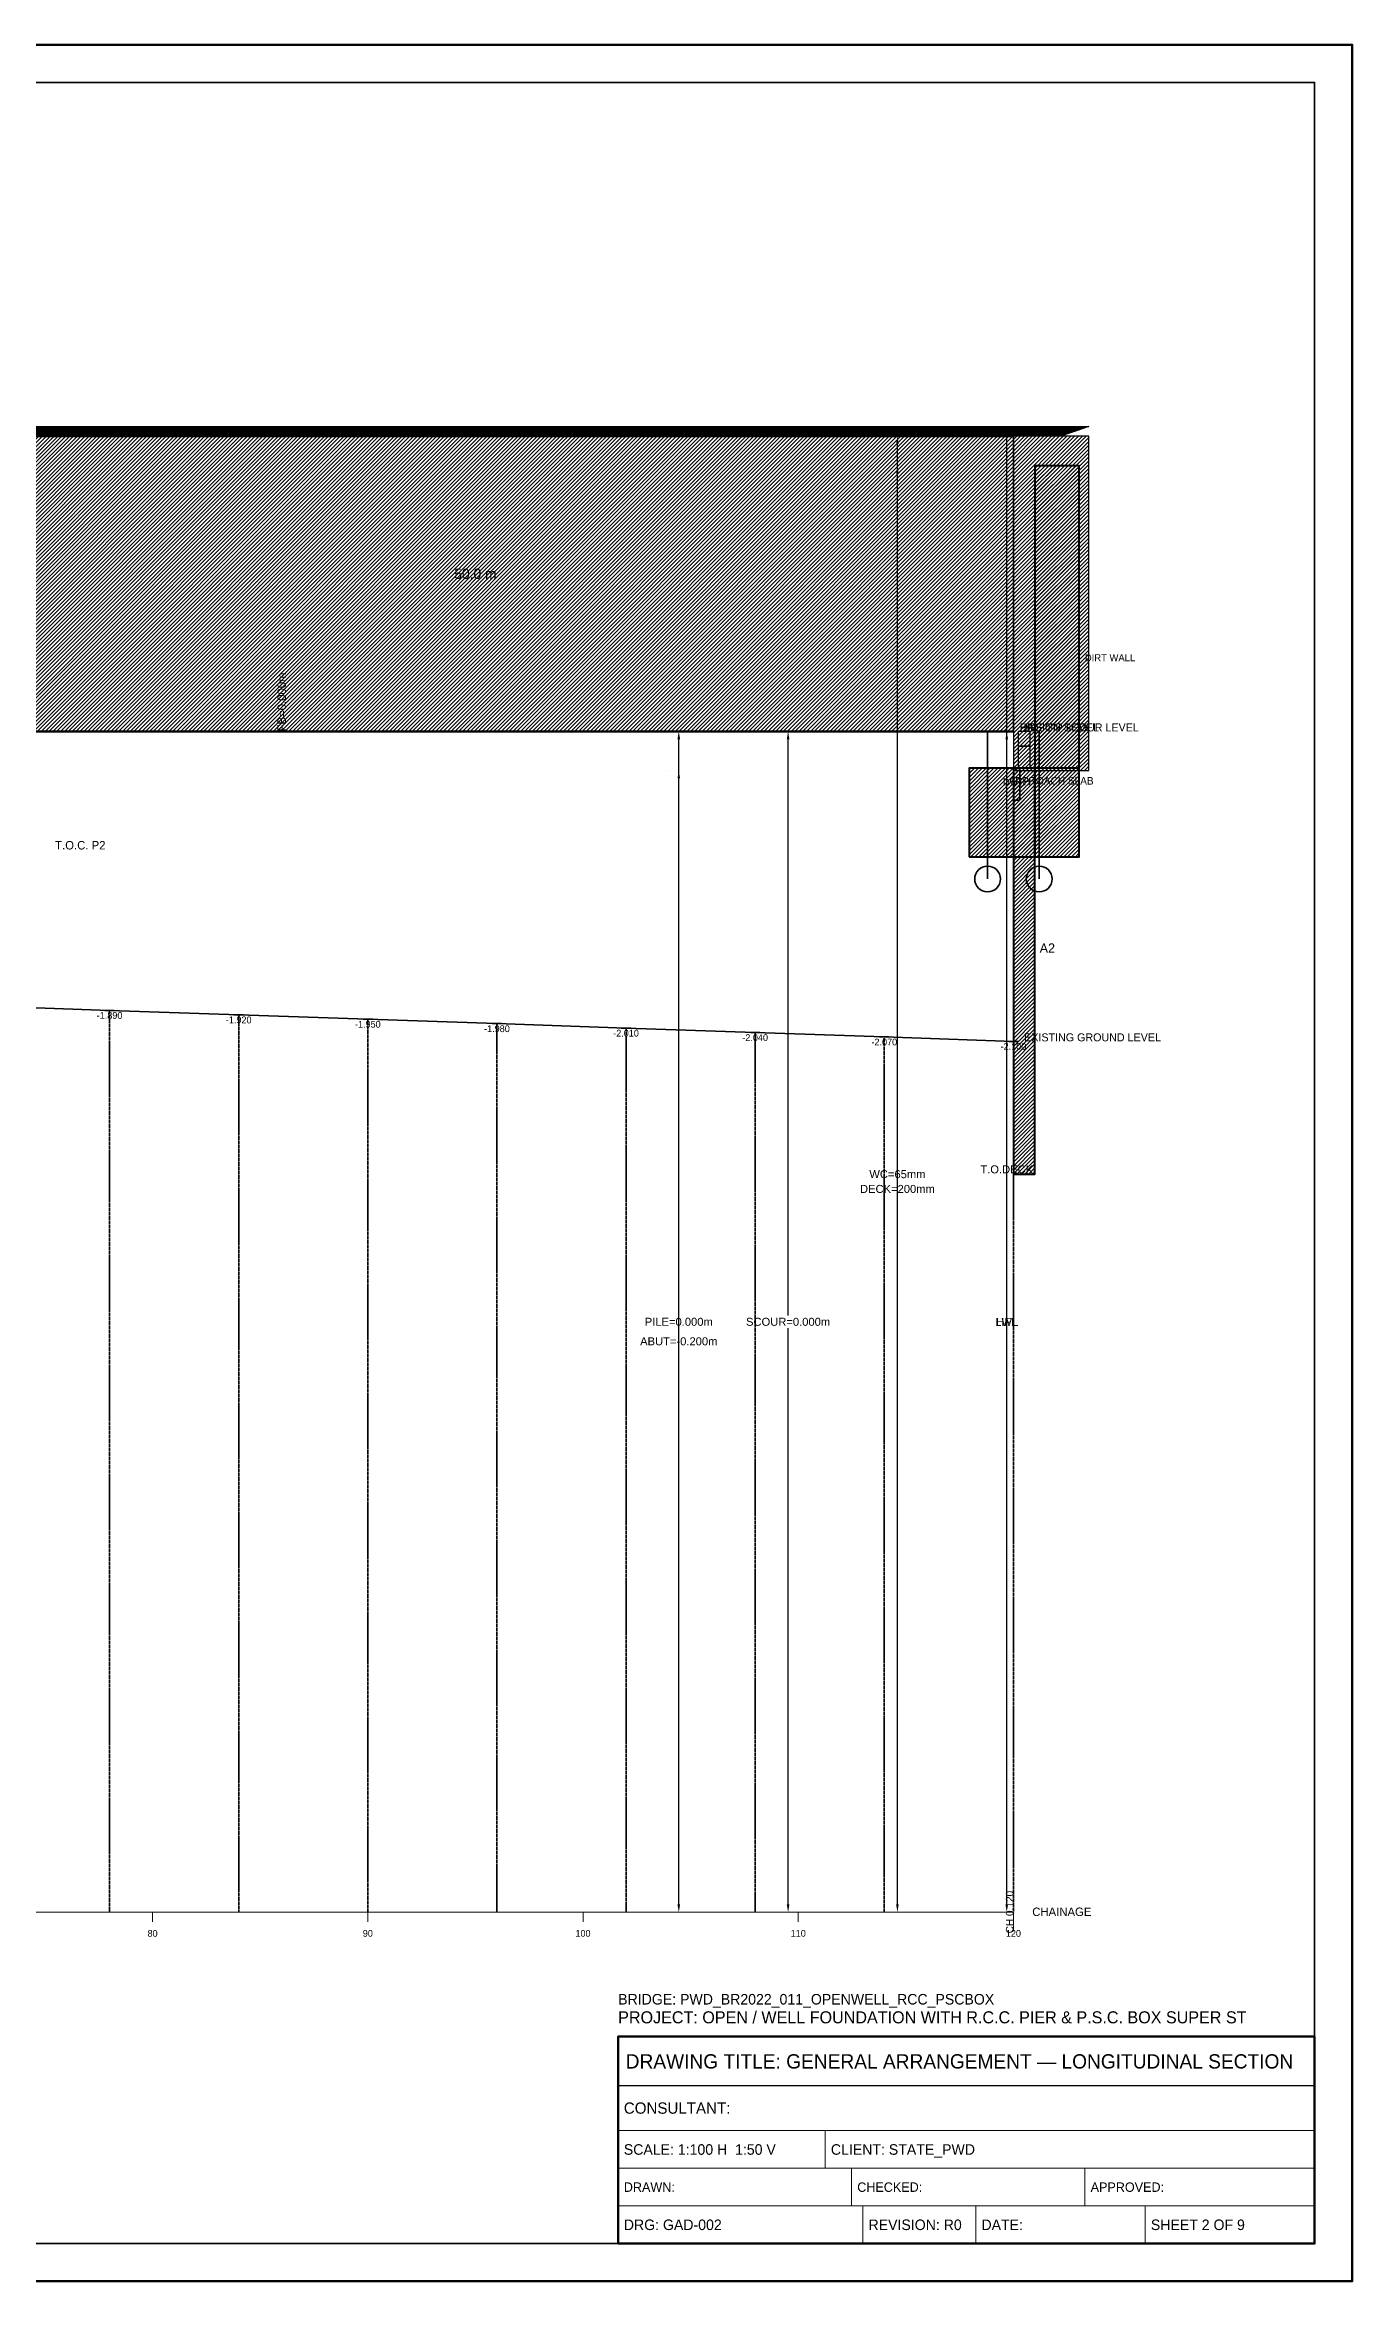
# Model space of a CAD drawing. Header units: metres. Extents: x 0 to 841, y 0 to 594.
# Drawn here: x 494 to 841, y 0 to 594 of the extents above; entities that cross this region are included whole.
import ezdxf
from ezdxf.enums import TextEntityAlignment as Align

# ---------------------------------------------------------------- set-up
doc = ezdxf.new("R2010")
doc.units = ezdxf.units.M
doc.linetypes.add('DASHED', pattern=[0.5, 0.375, -0.125])
doc.linetypes.add('DASHED2', pattern=[0.25, 0.1875, -0.0625])
for name, color, linetype, lineweight in [('ABUT-PROF', 4, 'Continuous', 50), ('BORDER-INNER', 7, 'Continuous', 35), ('BORDER-OUTER', 7, 'Continuous', 70), ('CIVIL-CHAINAGE', 7, 'Continuous', 18), ('CIVIL-GROUND', 3, 'Continuous', 35), ('CIVIL-HFL', 5, 'DASHED', 25), ('CIVIL-LWL', 4, 'DASHED', 18), ('CIVIL-ROAD', 7, 'Continuous', 25), ('CIVIL-SCOUR', 1, 'DASHED2', 18), ('DIM-CHAINAGE', 3, 'Continuous', 18), ('DIM-LINEAR', 3, 'Continuous', 18), ('FOUND-PILE', 4, 'Continuous', 35), ('STRUC-HATCHING', 8, 'Continuous', 18), ('SUB-ABUT', 3, 'Continuous', 35), ('SUB-BEARING', 5, 'Continuous', 25), ('SUB-DIRT-WALL', 3, 'Continuous', 35), ('SUPER-DECK', 2, 'Continuous', 50), ('SUPER-WEARING', 8, 'Continuous', 25), ('TEXT-GENERAL', 7, 'Continuous', 18), ('TEXT-HEADER', 7, 'Continuous', 25), ('TEXT-LEVEL', 5, 'Continuous', 18), ('TEXT-SPEC', 7, 'Continuous', 13), ('TEXT-TITLE', 7, 'Continuous', 25), ('TITLEBLK-BOX', 7, 'Continuous', 50), ('TITLEBLK-TEXT', 7, 'Continuous', 18)]:
    doc.layers.add(name, color=color, linetype=linetype, lineweight=lineweight)
doc.styles.add('BRIDGE_STD', font='Arial.ttf')
doc.dimstyles.new('pmb100', dxfattribs={"dimtxt": 2.5, "dimasz": 0.9375, "dimexe": 2.5, "dimexo": 2.5, "dimtad": 0, "dimtih": 1, "dimdec": 0, "dimtxsty": 'BRIDGE_STD', "dimcen": 2.5, "dimazin": 3, "dimtfac": 1, "dimtmove": 0, "dimatfit": 3})

msp = doc.modelspace()

# ---------------------------------------------------------------- hatches: boundary and pattern name
at = {"layer": 'STRUC-HATCHING'}
h = msp.add_hatch(dxfattribs=at)
h.set_pattern_fill('ANSI31', scale=0.2286614)
h.paths.add_polyline_path([(65.01, 411.63), (750.99, 411.63), (750.99, 490.04), (65.01, 490.04)])
h = msp.add_hatch(dxfattribs=at)
h.set_pattern_fill('ANSI31', scale=0.2286614)
h.paths.add_polyline_path([(750.99, 401.25), (771, 401.25), (771, 490.04), (750.99, 490.04)])
h = msp.add_hatch(dxfattribs=at)
h.set_pattern_fill('ANSI31', scale=0.2286614)
h.paths.add_polyline_path([(756.71, 378.31), (768.47, 378.31), (768.47, 482.2), (756.71, 482.2)])
h = msp.add_hatch(dxfattribs=at)
h.set_pattern_fill('ANSI31', scale=0.2286614)
h.paths.add_polyline_path([(739.23, 378.31), (768.47, 378.31), (768.47, 401.83), (739.23, 401.83)])
h = msp.add_hatch(dxfattribs=at)
h.set_pattern_fill('ANSI31', scale=0.2286614)
h.paths.add_polyline_path([(750.99, 294.02), (756.71, 294.02), (756.71, 401.83), (750.99, 401.83)])
at = {"layer": 'SUPER-WEARING'}
h = msp.add_hatch(dxfattribs=at)
h.set_pattern_fill('SOLID')
h.paths.add_polyline_path([(45, 492.59), (771, 492.59), (763.57, 490.04), (52.43, 490.04)])

# ---------------------------------------------------------------- linework, layer by layer
at = {"layer": 'ABUT-PROF', "lineweight": 35}
msp.add_lwpolyline([(750.99, 393.4), (752.71, 393.4), (752.71, 401.25), (750.99, 401.25), (750.99, 393.4)], dxfattribs=at)
at = {"layer": 'BORDER-INNER'}
msp.add_lwpolyline([(10, 10), (831, 10), (831, 584), (10, 584), (10, 10)], dxfattribs=at)
at = {"layer": 'BORDER-OUTER'}
msp.add_lwpolyline([(0, 0), (841, 0), (841, 594), (0, 594), (0, 0)], dxfattribs=at)
at = {"layer": 'CIVIL-CHAINAGE'}
for p, q in [((45, 98), (750.99, 98)), ((522.33, 98), (522.33, 95.5)), ((579.5, 98), (579.5, 95.5)), ((636.66, 98), (636.66, 95.5)), ((693.83, 98), (693.83, 95.5)), ((750.99, 98), (750.99, 95.5)), ((750.99, 96), (750.99, 93))]:
    msp.add_line(p, q, dxfattribs=at)
at = {"layer": 'CIVIL-GROUND', "color": 3}
for p, q in [((509.65, 337.54), (512.15, 337.54)), ((543.95, 336.36), (546.45, 336.36)), ((578.25, 335.19), (580.75, 335.19)), ((612.55, 334.01), (615.05, 334.01)), ((646.84, 332.83), (649.34, 332.83)), ((681.14, 331.66), (683.64, 331.66)), ((715.44, 330.48), (717.94, 330.48)), ((749.74, 329.31), (752.24, 329.31))]:
    msp.add_line(p, q, dxfattribs=at)
at = {"layer": 'CIVIL-GROUND', "color": 8, "linetype": 'DASHED2'}
for p, q in [((510.9, 337.54), (510.9, 98)), ((545.2, 336.36), (545.2, 98)), ((579.5, 335.19), (579.5, 98)), ((613.8, 334.01), (613.8, 98)), ((648.09, 332.83), (648.09, 98)), ((682.39, 331.66), (682.39, 98)), ((716.69, 330.48), (716.69, 98)), ((750.99, 329.31), (750.99, 98))]:
    msp.add_line(p, q, dxfattribs=at)
at = {"layer": 'CIVIL-GROUND', "color": 3}
msp.add_lwpolyline([(65.01, 352.83), (99.31, 351.65), (133.61, 350.48), (167.91, 349.3), (202.2, 348.12), (236.5, 346.95), (270.8, 345.77), (305.1, 344.6), (339.4, 343.42), (373.7, 342.24), (408, 341.07), (442.3, 339.89), (476.6, 338.71), (510.9, 337.54), (545.2, 336.36), (579.5, 335.19), (613.8, 334.01), (648.09, 332.83), (682.39, 331.66), (716.69, 330.48), (750.99, 329.31)], dxfattribs=at)
at = {"layer": 'CIVIL-HFL', "color": 5}
msp.add_line((45, 411.63), (750.99, 411.63), dxfattribs=at)
at = {"layer": 'CIVIL-LWL', "color": 4}
msp.add_line((45, 411.63), (750.99, 411.63), dxfattribs=at)
at = {"layer": 'CIVIL-ROAD', "lineweight": 25}
msp.add_lwpolyline([(750.99, 401.25), (771, 401.25), (771, 490.04), (750.99, 490.04), (750.99, 401.25)], dxfattribs=at)
at = {"layer": 'CIVIL-SCOUR', "color": 1}
msp.add_line((45, 411.63), (750.99, 411.63), dxfattribs=at)
at = {"layer": 'DIM-LINEAR'}
for p, q in [((545.2, 411.63), (556.63, 411.63)), ((545.2, 411.63), (556.63, 411.63)), ((554.83, 411.63), (558.43, 411.63)), ((554.83, 411.63), (558.43, 411.63))]:
    msp.add_line(p, q, dxfattribs=at)
at = {"layer": 'FOUND-PILE', "lineweight": 35}
for p, q in [((744.13, 372.43), (744.13, 411.63)), ((757.85, 372.43), (757.85, 411.63))]:
    msp.add_line(p, q, dxfattribs=at)
at = {"layer": 'FOUND-PILE'}
for centre in [(744.13, 372.43), (757.85, 372.43)]:
    msp.add_circle(centre, 3.43, dxfattribs=at)
at = {"layer": 'SUB-ABUT', "lineweight": 30}
msp.add_lwpolyline([(752.28, 401.83), (755.42, 401.83), (755.42, 407.71), (752.28, 407.71), (752.28, 401.83)], dxfattribs=at)
at = {"layer": 'SUB-ABUT', "lineweight": 40}
for points in [[(739.23, 378.31), (768.47, 378.31), (768.47, 401.83), (739.23, 401.83), (739.23, 378.31)], [(750.99, 294.02), (756.71, 294.02), (756.71, 401.83), (750.99, 401.83), (750.99, 294.02)]]:
    msp.add_lwpolyline(points, dxfattribs=at)
at = {"layer": 'SUB-BEARING', "lineweight": 30}
msp.add_lwpolyline([(752.28, 407.71), (755.42, 407.71), (755.42, 411.63), (752.28, 411.63), (752.28, 407.71)], dxfattribs=at)
at = {"layer": 'SUB-DIRT-WALL', "lineweight": 40}
msp.add_lwpolyline([(756.71, 378.31), (768.47, 378.31), (768.47, 482.2), (756.71, 482.2), (756.71, 378.31)], dxfattribs=at)
at = {"layer": 'SUPER-DECK'}
for p, q in [((65.01, 490.04), (750.99, 490.04)), ((65.01, 411.63), (750.99, 411.63))]:
    msp.add_line(p, q, dxfattribs=at)
at = {"layer": 'SUPER-DECK', "lineweight": 25}
msp.add_line((750.99, 411.63), (750.99, 490.04), dxfattribs=at)
at = {"layer": 'SUPER-WEARING', "lineweight": 25}
msp.add_lwpolyline([(45, 492.59), (771, 492.59), (763.57, 490.04), (52.43, 490.04), (45, 492.59)], dxfattribs=at)
at = {"layer": 'TITLEBLK-BOX', "lineweight": 50}
msp.add_lwpolyline([(646, 10), (831, 10), (831, 65), (646, 65), (646, 10)], dxfattribs=at)
at = {"layer": 'TITLEBLK-BOX', "lineweight": 30}
msp.add_lwpolyline([(646, 52), (831, 52), (831, 65), (646, 65), (646, 52)], dxfattribs=at)
at = {"layer": 'TITLEBLK-BOX', "lineweight": 18}
for points in [[(646, 40), (831, 40), (831, 52), (646, 52), (646, 40)], [(646, 30), (701, 30), (701, 40), (646, 40), (646, 30)], [(701, 30), (831, 30), (831, 40), (701, 40), (701, 30)], [(646, 20), (708, 20), (708, 30), (646, 30), (646, 20)], [(708, 20), (770, 20), (770, 30), (708, 30), (708, 20)], [(770, 20), (831, 20), (831, 30), (770, 30), (770, 20)], [(646, 10), (711, 10), (711, 20), (646, 20), (646, 10)], [(711, 10), (741, 10), (741, 20), (711, 20), (711, 10)], [(741, 10), (786, 10), (786, 20), (741, 20), (741, 10)], [(786, 10), (831, 10), (831, 20), (786, 20), (786, 10)]]:
    msp.add_lwpolyline(points, dxfattribs=at)

# ---------------------------------------------------------------- texts
at = {"layer": 'CIVIL-GROUND', "color": 3}
msp.add_text('EXISTING GROUND LEVEL', height=2.125, dxfattribs=at).set_placement((753.85, 329.31))
at = {"layer": 'CIVIL-HFL', "color": 5}
msp.add_text('HFL', height=2.125, dxfattribs=at).set_placement((752.71, 411.63))
at = {"layer": 'CIVIL-LWL', "color": 4}
msp.add_text('LWL', height=2.125, dxfattribs=at).set_placement((752.71, 411.63))
at = {"layer": 'CIVIL-SCOUR', "color": 1}
msp.add_text('DESIGN SCOUR LEVEL', height=2.125, dxfattribs=at).set_placement((752.71, 411.63))
at = {"layer": 'DIM-CHAINAGE'}
msp.add_text('CH 0.120', height=2, rotation=90, dxfattribs=at).set_placement((750.99, 92.4))
at = {"layer": 'DIM-LINEAR'}
msp.add_text('FB=0.000m', height=2.25, rotation=90, dxfattribs=at).set_placement((557.75, 411.63))
at = {"layer": 'TEXT-GENERAL'}
msp.add_text('50.0 m', height=2.75, dxfattribs=at).set_placement((608.08, 452.11), align=Align.CENTER)
for s, height, p in [('PILE TIP LEVEL', 2.125, (752.71, 411.63)), ('A2', 2.5, (757.96, 352.83))]:
    msp.add_text(s, height=height, dxfattribs=at).set_placement(p)
at = {"layer": 'TEXT-HEADER'}
msp.add_text('T.O.C. P2', height=2.25, dxfattribs=at).set_placement((496.45, 380.27))
at = {"layer": 'TEXT-LEVEL', "color": 8}
for s, p in [('-1.890', (510.9, 335.29)), ('-1.920', (545.2, 334.11)), ('-1.950', (579.5, 332.94)), ('-1.980', (613.8, 331.76)), ('-2.010', (648.09, 330.58)), ('-2.040', (682.39, 329.41)), ('-2.070', (716.69, 328.23)), ('-2.100', (750.99, 327.06))]:
    msp.add_text(s, height=1.8, dxfattribs=at).set_placement(p, align=Align.CENTER)
at = {"layer": 'TEXT-LEVEL'}
msp.add_text('CHAINAGE', height=2.25, dxfattribs=at).set_placement((755.99, 97))
for s, p in [('80', (522.33, 91.5)), ('90', (579.5, 91.5)), ('100', (636.66, 91.5)), ('110', (693.83, 91.5)), ('120', (750.99, 91.5))]:
    msp.add_text(s, height=1.8, dxfattribs=at).set_placement(p, align=Align.CENTER)
at = {"layer": 'TEXT-SPEC'}
msp.add_text('DIRT WALL', height=1.875, dxfattribs=at).set_placement((769.97, 430.26))
at = {"layer": 'TEXT-SPEC', "color": 4}
msp.add_text('DWTH', height=1.8, dxfattribs=at).set_placement((751.85, 397.32), align=Align.CENTER)
at = {"layer": 'TEXT-SPEC'}
msp.add_text('APPROACH SLAB', height=2, dxfattribs=at).set_placement((761, 397.5), align=Align.CENTER)
at = {"layer": 'TEXT-TITLE'}
for s, height, p in [('PROJECT: OPEN / WELL FOUNDATION WITH R.C.C. PIER & P.S.C. BOX SUPER ST', 3.2, (646, 68.5)), ('DRAWING TITLE: GENERAL ARRANGEMENT — LONGITUDINAL SECTION', 3.8, (648, 56.5))]:
    msp.add_text(s, height=height, dxfattribs=at).set_placement(p)
at = {"layer": 'TITLEBLK-TEXT'}
for s, height, p in [('BRIDGE: PWD_BR2022_011_OPENWELL_RCC_PSCBOX', 2.8, (646, 73.5)), ('CONSULTANT: ', 3, (647.5, 44.5)), ('SCALE: 1:100 H  1:50 V', 2.8, (647.5, 33.6)), ('CLIENT: STATE_PWD', 2.8, (702.5, 33.6)), ('DRAWN: ', 2.5, (647.5, 23.75)), ('CHECKED: ', 2.5, (709.5, 23.75)), ('APPROVED: ', 2.5, (771.5, 23.75)), ('DRG: GAD-002', 2.8, (647.5, 13.6)), ('REVISION: R0', 2.8, (712.5, 13.6)), ('DATE: ', 2.8, (742.5, 13.6)), ('SHEET 2 OF 9', 2.8, (787.5, 13.6))]:
    msp.add_text(s, height=height, dxfattribs=at).set_placement(p)

# ---------------------------------------------------------------- dimensions: what is measured, and where the dimension line sits
at = {"layer": 'DIM-LINEAR'}
for base, p1, p2, text in [((720.18, 98), (720.18, 98), (720.18, 490.04), 'WC=65mm'), ((749.22, 98), (749.22, 98), (749.22, 492.59), 'T.O.DECK'), ((720.18, 98), (720.18, 98), (720.18, 482.2), 'DECK=200mm'), ((662.1, 98), (662.1, 98), (662.1, 411.63), 'PILE=0.000m'), ((691.14, 98), (691.14, 98), (691.14, 411.63), 'SCOUR=0.000m'), ((749.22, 98), (749.22, 98), (749.22, 411.63), 'LWL'), ((749.22, 98), (749.22, 98), (749.22, 411.63), 'HFL'), ((662.1, 98), (662.1, 98), (662.1, 401.25), 'ABUT=-0.200m')]:
    msp.add_linear_dim(base=base, p1=p1, p2=p2, angle=90, text=text, dimstyle='pmb100', override={"dimtxt": 2.125, "dimasz": 2.125, "dimgap": 0.85, "dimclrt": 3}, dxfattribs=at).render()

doc.saveas('drawing.dxf')
